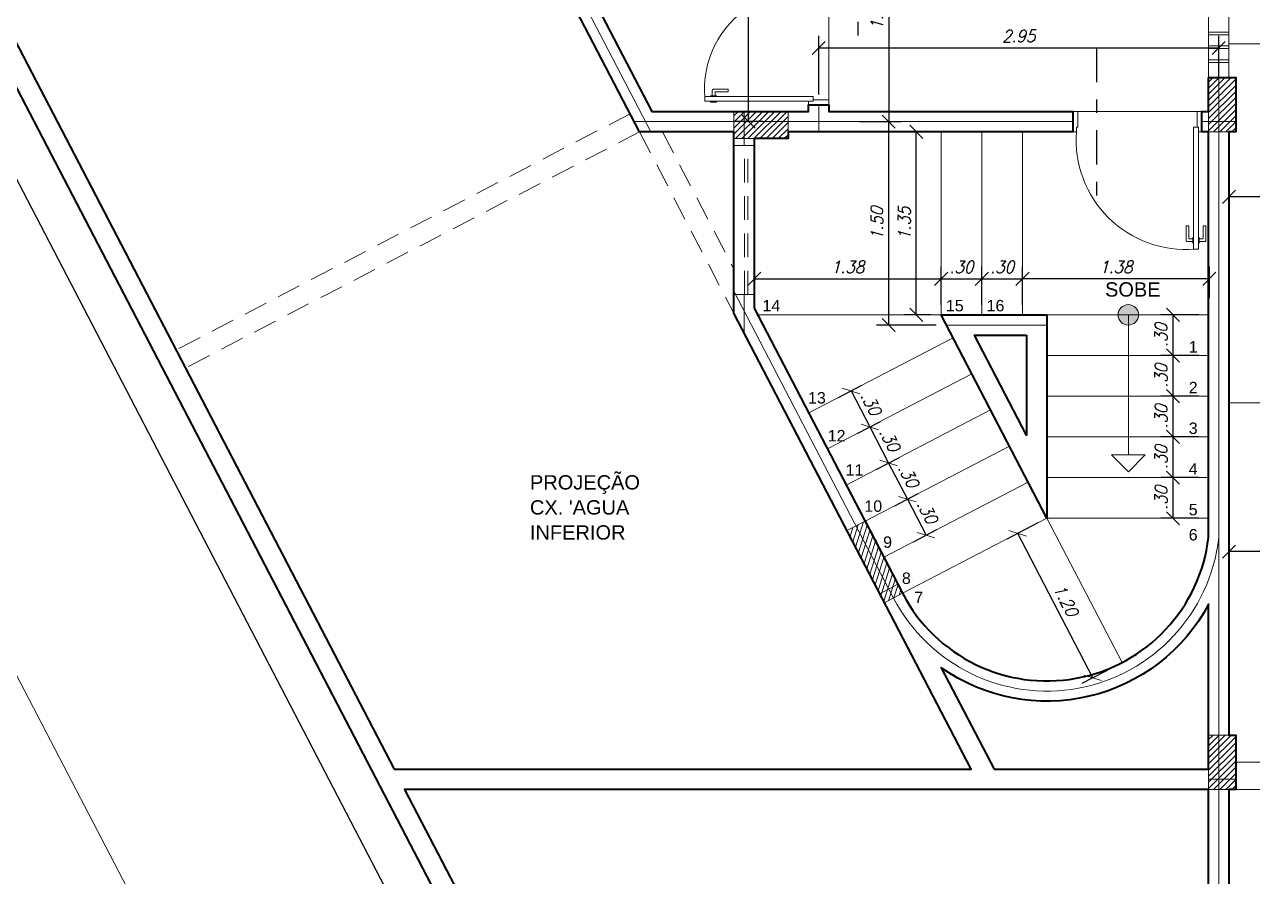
# Model space of a CAD drawing. Header units: millimetres. Extents: x 1865 to 2133, y 1062 to 1142.
# Drawn here: x 1878.51 to 1887.56, y 1071.56 to 1077.85 of the extents above; entities that cross this region are included whole.
import ezdxf

# ---------------------------------------------------------------- set-up
doc = ezdxf.new("R2010")
doc.units = ezdxf.units.MM
doc.header["$PDMODE"] = 35
doc.linetypes.add('DASHDOT', pattern=[25.4, 12.7, -6.35, 0, -6.35])
doc.linetypes.add('HIDDEN', pattern=[0.375, 0.25, -0.125])
for name, color, linetype, lineweight in [('Cota', 7, 'Continuous', 9), ('Eixo', 1, 'Continuous', 9), ('ESQ_INTER', 250, 'Continuous', 9), ('ESQUADRIAS', 250, 'Continuous', 9), ('PILAR', 7, 'Continuous', 5), ('Plarga', 7, 'Continuous', 40), ('texto', 7, 'Continuous', 13)]:
    doc.layers.add(name, color=color, linetype=linetype, lineweight=lineweight)
doc.styles.add('arial', font='arial.ttf')
doc.styles.add('romans15', font='romans.shx', dxfattribs={"width": 0.9, "oblique": 15})
doc.dimstyles.new('COTA_50', dxfattribs={"dimscale": 0.5, "dimtxt": 0.181, "dimasz": 0.193, "dimexe": 0.18, "dimexo": 0.15, "dimgap": 0.085, "dimtad": 1, "dimzin": 4, "dimdsep": 46, "dimtxsty": 'romans15', "dimblk1": 'OBLIQUE', "dimblk2": 'OBLIQUE', "dimsah": 1, "dimcen": 0.09, "dimclrd": 256, "dimclre": 256, "dimclrt": 256, "dimadec": 0, "dimazin": 0, "dimtfac": 1, "dimtmove": 2, "dimatfit": 3, "dimldrblk": 'NONE', "dimfxl": 1, "dimtolj": 1, "dimtzin": 1, "dimarcsym": 0})

# ---------------------------------------------------------------- blocks, each defined once
blk = doc.blocks.new('_OBLIQUE')
at = {"color": 0, "linetype": 'ByBlock'}
blk.add_line((-0.5, -0.5), (0.5, 0.5), dxfattribs=at)
blk = doc.blocks.new('*D100')
at = {"layer": 'Cota', "lineweight": -2, "transparency": 16777216}
for p, q in [((1884.6656, 1078.7293), (1884.9712, 1078.7293)), ((1884.8812, 1078.7293), (1884.8812, 1077.1293)), ((1884.6656, 1077.1293), (1884.9712, 1077.1293))]:
    blk.add_line(p, q, dxfattribs=at)
at = {"layer": 'Defpoints', "color": 0, "transparency": 16777216}
for p in [(1884.5906, 1078.7293), (1884.5906, 1077.1293), (1884.8812, 1077.1293)]:
    blk.add_point(p, dxfattribs=at)
at = {"layer": 'Cota', "lineweight": -2, "transparency": 16777216, "xscale": 0.0965, "yscale": 0.0965, "zscale": 0.0965}
for p, rotation in [((1884.8812, 1078.7293), 90), ((1884.8812, 1077.1293), 270)]:
    blk.add_blockref('_OBLIQUE', p, dxfattribs=dict(at, rotation=rotation))
at = {"layer": 'Cota', "transparency": 16777216, "insert": (1884.7935, 1077.9293), "char_height": 0.0905, "attachment_point": 5, "rotation": 90, "style": 'romans15'}
blk.add_mtext('\\A1;1.60', dxfattribs=at)
blk = doc.blocks.new('_None')
blk = doc.blocks.new('*D101')
at = {"layer": 'Cota', "lineweight": -2, "transparency": 16777216}
for p, q in [((1884.3646, 1077.3293), (1884.3646, 1077.7627)), ((1887.3146, 1077.4404), (1887.3146, 1077.7627)), ((1884.3646, 1077.6727), (1887.3146, 1077.6727))]:
    blk.add_line(p, q, dxfattribs=at)
at = {"layer": 'Defpoints', "color": 0, "transparency": 16777216}
for p in [(1887.3146, 1077.6727), (1887.3146, 1077.3654), (1884.3646, 1077.2543)]:
    blk.add_point(p, dxfattribs=at)
at = {"layer": 'Cota', "lineweight": -2, "transparency": 16777216, "xscale": 0.0965, "yscale": 0.0965, "zscale": 0.0965, "rotation": 180}
blk.add_blockref('_OBLIQUE', (1884.3646, 1077.6727), dxfattribs=at)
at = {"layer": 'Cota', "lineweight": -2, "transparency": 16777216, "xscale": 0.0965, "yscale": 0.0965, "zscale": 0.0965}
blk.add_blockref('_OBLIQUE', (1887.3146, 1077.6727), dxfattribs=at)
at = {"layer": 'Cota', "transparency": 16777216, "insert": (1885.8396, 1077.7604), "char_height": 0.0905, "attachment_point": 5, "style": 'romans15'}
blk.add_mtext('\\A1;2.95', dxfattribs=at)
blk = doc.blocks.new('*D102')
at = {"layer": 'Cota', "lineweight": -2, "transparency": 16777216}
for p, q in [((1883.6322, 1080.5293), (1883.9379, 1080.5293)), ((1883.8479, 1077.1293), (1883.8479, 1080.5293)), ((1883.9531, 1077.1293), (1883.7579, 1077.1293))]:
    blk.add_line(p, q, dxfattribs=at)
at = {"layer": 'Defpoints', "color": 0, "transparency": 16777216}
for p in [(1883.5572, 1080.5293), (1883.8479, 1080.5293), (1884.0281, 1077.1293)]:
    blk.add_point(p, dxfattribs=at)
at = {"layer": 'Cota', "lineweight": -2, "transparency": 16777216, "xscale": 0.0965, "yscale": 0.0965, "zscale": 0.0965}
for p, rotation in [((1883.8479, 1080.5293), 90), ((1883.8479, 1077.1293), 270)]:
    blk.add_blockref('_OBLIQUE', p, dxfattribs=dict(at, rotation=rotation))
at = {"layer": 'Cota', "transparency": 16777216, "insert": (1883.7601, 1078.8293), "char_height": 0.0905, "attachment_point": 5, "rotation": 90, "style": 'romans15'}
blk.add_mtext('\\A1;3.40', dxfattribs=at)
blk = doc.blocks.new('*D103')
at = {"layer": 'Cota', "lineweight": -2, "transparency": 16777216}
for p, q in [((1884.6656, 1077.1293), (1884.9712, 1077.1293)), ((1884.8812, 1075.6293), (1884.8812, 1077.1293)), ((1885.2316, 1075.6293), (1884.7912, 1075.6293))]:
    blk.add_line(p, q, dxfattribs=at)
at = {"layer": 'Defpoints', "color": 0, "transparency": 16777216}
for p in [(1884.5906, 1077.1293), (1884.8812, 1077.1293), (1885.3066, 1075.6293)]:
    blk.add_point(p, dxfattribs=at)
at = {"layer": 'Cota', "lineweight": -2, "transparency": 16777216, "xscale": 0.0965, "yscale": 0.0965, "zscale": 0.0965}
for p, rotation in [((1884.8812, 1077.1293), 90), ((1884.8812, 1075.6293), 270)]:
    blk.add_blockref('_OBLIQUE', p, dxfattribs=dict(at, rotation=rotation))
at = {"layer": 'Cota', "transparency": 16777216, "insert": (1884.7935, 1076.3793), "char_height": 0.0905, "attachment_point": 5, "rotation": 90, "style": 'romans15'}
blk.add_mtext('\\A1;1.50', dxfattribs=at)
blk = doc.blocks.new('*D104')
at = {"layer": 'Cota', "lineweight": -2, "transparency": 16777216}
for p, q in [((1887.1681, 1075.7043), (1886.8874, 1075.7043)), ((1886.9774, 1075.4043), (1886.9774, 1075.7043)), ((1887.1681, 1075.4043), (1886.8874, 1075.4043))]:
    blk.add_line(p, q, dxfattribs=at)
at = {"layer": 'Defpoints', "color": 0, "transparency": 16777216}
for p in [(1886.9774, 1075.7043), (1887.2431, 1075.7043), (1887.2431, 1075.4043)]:
    blk.add_point(p, dxfattribs=at)
at = {"layer": 'Cota', "lineweight": -2, "transparency": 16777216, "xscale": 0.0965, "yscale": 0.0965, "zscale": 0.0965}
for p, rotation in [((1886.9774, 1075.7043), 90), ((1886.9774, 1075.4043), 270)]:
    blk.add_blockref('_OBLIQUE', p, dxfattribs=dict(at, rotation=rotation))
at = {"layer": 'Cota', "transparency": 16777216, "insert": (1886.8897, 1075.5543), "char_height": 0.0905, "attachment_point": 5, "rotation": 90, "style": 'romans15'}
blk.add_mtext('\\A1;.30', dxfattribs=at)
blk = doc.blocks.new('*D105')
at = {"layer": 'Cota', "lineweight": -2, "transparency": 16777216}
for p, q in [((1887.1681, 1075.4043), (1886.8874, 1075.4043)), ((1886.9774, 1075.1043), (1886.9774, 1075.4043)), ((1887.1681, 1075.1043), (1886.8874, 1075.1043))]:
    blk.add_line(p, q, dxfattribs=at)
at = {"layer": 'Defpoints', "color": 0, "transparency": 16777216}
for p in [(1886.9774, 1075.4043), (1887.2431, 1075.4043), (1887.2431, 1075.1043)]:
    blk.add_point(p, dxfattribs=at)
at = {"layer": 'Cota', "lineweight": -2, "transparency": 16777216, "xscale": 0.0965, "yscale": 0.0965, "zscale": 0.0965}
for p, rotation in [((1886.9774, 1075.4043), 90), ((1886.9774, 1075.1043), 270)]:
    blk.add_blockref('_OBLIQUE', p, dxfattribs=dict(at, rotation=rotation))
at = {"layer": 'Cota', "transparency": 16777216, "insert": (1886.8897, 1075.2543), "char_height": 0.0905, "attachment_point": 5, "rotation": 90, "style": 'romans15'}
blk.add_mtext('\\A1;.30', dxfattribs=at)
blk = doc.blocks.new('*D106')
at = {"layer": 'Cota', "lineweight": -2, "transparency": 16777216}
for p, q in [((1887.1681, 1075.1043), (1886.8874, 1075.1043)), ((1886.9774, 1074.8043), (1886.9774, 1075.1043)), ((1887.1681, 1074.8043), (1886.8874, 1074.8043))]:
    blk.add_line(p, q, dxfattribs=at)
at = {"layer": 'Defpoints', "color": 0, "transparency": 16777216}
for p in [(1886.9774, 1075.1043), (1887.2431, 1075.1043), (1887.2431, 1074.8043)]:
    blk.add_point(p, dxfattribs=at)
at = {"layer": 'Cota', "lineweight": -2, "transparency": 16777216, "xscale": 0.0965, "yscale": 0.0965, "zscale": 0.0965}
for p, rotation in [((1886.9774, 1075.1043), 90), ((1886.9774, 1074.8043), 270)]:
    blk.add_blockref('_OBLIQUE', p, dxfattribs=dict(at, rotation=rotation))
at = {"layer": 'Cota', "transparency": 16777216, "insert": (1886.8897, 1074.9543), "char_height": 0.0905, "attachment_point": 5, "rotation": 90, "style": 'romans15'}
blk.add_mtext('\\A1;.30', dxfattribs=at)
blk = doc.blocks.new('*D107')
at = {"layer": 'Cota', "lineweight": -2, "transparency": 16777216}
for p, q in [((1887.1681, 1074.8043), (1886.8874, 1074.8043)), ((1886.9774, 1074.5043), (1886.9774, 1074.8043)), ((1887.1681, 1074.5043), (1886.8874, 1074.5043))]:
    blk.add_line(p, q, dxfattribs=at)
at = {"layer": 'Defpoints', "color": 0, "transparency": 16777216}
for p in [(1886.9774, 1074.8043), (1887.2431, 1074.8043), (1887.2431, 1074.5043)]:
    blk.add_point(p, dxfattribs=at)
at = {"layer": 'Cota', "lineweight": -2, "transparency": 16777216, "xscale": 0.0965, "yscale": 0.0965, "zscale": 0.0965}
for p, rotation in [((1886.9774, 1074.8043), 90), ((1886.9774, 1074.5043), 270)]:
    blk.add_blockref('_OBLIQUE', p, dxfattribs=dict(at, rotation=rotation))
at = {"layer": 'Cota', "transparency": 16777216, "insert": (1886.8897, 1074.6543), "char_height": 0.0905, "attachment_point": 5, "rotation": 90, "style": 'romans15'}
blk.add_mtext('\\A1;.30', dxfattribs=at)
blk = doc.blocks.new('*D108')
at = {"layer": 'Cota', "lineweight": -2, "transparency": 16777216}
for p, q in [((1887.1681, 1074.5043), (1886.8874, 1074.5043)), ((1886.9774, 1074.2043), (1886.9774, 1074.5043)), ((1887.1681, 1074.2043), (1886.8874, 1074.2043))]:
    blk.add_line(p, q, dxfattribs=at)
at = {"layer": 'Defpoints', "color": 0, "transparency": 16777216}
for p in [(1886.9774, 1074.5043), (1887.2431, 1074.5043), (1887.2431, 1074.2043)]:
    blk.add_point(p, dxfattribs=at)
at = {"layer": 'Cota', "lineweight": -2, "transparency": 16777216, "xscale": 0.0965, "yscale": 0.0965, "zscale": 0.0965}
for p, rotation in [((1886.9774, 1074.5043), 90), ((1886.9774, 1074.2043), 270)]:
    blk.add_blockref('_OBLIQUE', p, dxfattribs=dict(at, rotation=rotation))
at = {"layer": 'Cota', "transparency": 16777216, "insert": (1886.8897, 1074.3543), "char_height": 0.0905, "attachment_point": 5, "rotation": 90, "style": 'romans15'}
blk.add_mtext('\\A1;.30', dxfattribs=at)
blk = doc.blocks.new('*D109')
at = {"layer": 'Cota', "lineweight": -2, "transparency": 16777216}
for p, q in [((1884.5105, 1075.0953), (1884.6831, 1075.1851)), ((1884.6033, 1075.1435), (1884.7418, 1074.8774)), ((1884.649, 1074.8291), (1884.8216, 1074.9189))]:
    blk.add_line(p, q, dxfattribs=at)
at = {"layer": 'Defpoints', "color": 0, "transparency": 16777216}
for p in [(1884.444, 1075.0606), (1884.7418, 1074.8774), (1884.5824, 1074.7945)]:
    blk.add_point(p, dxfattribs=at)
at = {"layer": 'Cota', "lineweight": -2, "transparency": 16777216, "xscale": 0.0965, "yscale": 0.0965, "zscale": 0.0965}
for p, rotation in [((1884.6033, 1075.1435), 117.4853861439457), ((1884.7418, 1074.8774), 297.4853861439457)]:
    blk.add_blockref('_OBLIQUE', p, dxfattribs=dict(at, rotation=rotation))
at = {"layer": 'Cota', "transparency": 16777216, "insert": (1884.7504, 1075.051), "char_height": 0.0905, "attachment_point": 5, "rotation": 297.48539, "style": 'romans15'}
blk.add_mtext('\\A1;.30', dxfattribs=at)
blk = doc.blocks.new('*D110')
at = {"layer": 'Cota', "lineweight": -2, "transparency": 16777216}
for p, q in [((1884.649, 1074.8291), (1884.8216, 1074.9189)), ((1884.7418, 1074.8774), (1884.8802, 1074.6112)), ((1884.7874, 1074.563), (1884.9601, 1074.6528))]:
    blk.add_line(p, q, dxfattribs=at)
at = {"layer": 'Defpoints', "color": 0, "transparency": 16777216}
for p in [(1884.5824, 1074.7945), (1884.7209, 1074.5284), (1884.8802, 1074.6112)]:
    blk.add_point(p, dxfattribs=at)
at = {"layer": 'Cota', "lineweight": -2, "transparency": 16777216, "xscale": 0.0965, "yscale": 0.0965, "zscale": 0.0965}
for p, rotation in [((1884.7418, 1074.8774), 117.4853861439256), ((1884.8802, 1074.6112), 297.4853861439257)]:
    blk.add_blockref('_OBLIQUE', p, dxfattribs=dict(at, rotation=rotation))
at = {"layer": 'Cota', "transparency": 16777216, "insert": (1884.8888, 1074.7848), "char_height": 0.0905, "attachment_point": 5, "rotation": 297.48539, "style": 'romans15'}
blk.add_mtext('\\A1;.30', dxfattribs=at)
blk = doc.blocks.new('*D111')
at = {"layer": 'Cota', "lineweight": -2, "transparency": 16777216}
for p, q in [((1884.7874, 1074.563), (1884.9601, 1074.6528)), ((1884.8802, 1074.6112), (1885.0187, 1074.3451)), ((1884.9259, 1074.2968), (1885.0985, 1074.3866))]:
    blk.add_line(p, q, dxfattribs=at)
at = {"layer": 'Defpoints', "color": 0, "transparency": 16777216}
for p in [(1884.7209, 1074.5284), (1884.8594, 1074.2622), (1885.0187, 1074.3451)]:
    blk.add_point(p, dxfattribs=at)
at = {"layer": 'Cota', "lineweight": -2, "transparency": 16777216, "xscale": 0.0965, "yscale": 0.0965, "zscale": 0.0965}
for p, rotation in [((1884.8802, 1074.6112), 117.4853861439256), ((1885.0187, 1074.3451), 297.4853861439257)]:
    blk.add_blockref('_OBLIQUE', p, dxfattribs=dict(at, rotation=rotation))
at = {"layer": 'Cota', "transparency": 16777216, "insert": (1885.0273, 1074.5187), "char_height": 0.0905, "attachment_point": 5, "rotation": 297.48539, "style": 'romans15'}
blk.add_mtext('\\A1;.30', dxfattribs=at)
blk = doc.blocks.new('*D112')
at = {"layer": 'Cota', "lineweight": -2, "transparency": 16777216}
for p, q in [((1884.9259, 1074.2968), (1885.0985, 1074.3866)), ((1885.0187, 1074.3451), (1885.1571, 1074.079)), ((1885.0644, 1074.0307), (1885.237, 1074.1205))]:
    blk.add_line(p, q, dxfattribs=at)
at = {"layer": 'Defpoints', "color": 0, "transparency": 16777216}
for p in [(1884.8594, 1074.2622), (1885.1571, 1074.079), (1884.9978, 1073.9961)]:
    blk.add_point(p, dxfattribs=at)
at = {"layer": 'Cota', "lineweight": -2, "transparency": 16777216, "xscale": 0.0965, "yscale": 0.0965, "zscale": 0.0965}
for p, rotation in [((1885.0187, 1074.3451), 117.4853861439256), ((1885.1571, 1074.079), 297.4853861439257)]:
    blk.add_blockref('_OBLIQUE', p, dxfattribs=dict(at, rotation=rotation))
at = {"layer": 'Cota', "transparency": 16777216, "insert": (1885.1658, 1074.2525), "char_height": 0.0905, "attachment_point": 5, "rotation": 297.48539, "style": 'romans15'}
blk.add_mtext('\\A1;.30', dxfattribs=at)
blk = doc.blocks.new('*D154')
at = {"layer": 'Cota', "lineweight": -2, "transparency": 16777216}
for p, q in [((1885.9814, 1074.1697), (1885.7526, 1074.051)), ((1886.3851, 1073.0273), (1885.8325, 1074.0925)), ((1886.534, 1073.1045), (1886.3052, 1072.9858))]:
    blk.add_line(p, q, dxfattribs=at)
at = {"layer": 'Defpoints', "color": 0, "transparency": 16777216}
for p in [(1886.048, 1074.2043), (1885.8325, 1074.0925), (1886.6006, 1073.1391)]:
    blk.add_point(p, dxfattribs=at)
at = {"layer": 'Cota', "lineweight": -2, "transparency": 16777216, "xscale": 0.0965, "yscale": 0.0965, "zscale": 0.0965}
for p, rotation in [((1885.8325, 1074.0925), 117.4184807016697), ((1886.3851, 1073.0273), 297.4184807016697)]:
    blk.add_blockref('_OBLIQUE', p, dxfattribs=dict(at, rotation=rotation))
at = {"layer": 'Cota', "transparency": 16777216, "insert": (1886.1867, 1073.6003), "char_height": 0.0905, "attachment_point": 5, "rotation": 297.41848, "style": 'romans15'}
blk.add_mtext('\\A1;1.20', dxfattribs=at)
blk = doc.blocks.new('*D113')
at = {"layer": 'Cota', "lineweight": -2, "transparency": 16777216}
for p, q in [((1885.2676, 1075.7793), (1885.2676, 1076.0599)), ((1885.5676, 1075.7793), (1885.5676, 1076.0599)), ((1885.2676, 1075.9699), (1885.5676, 1075.9699))]:
    blk.add_line(p, q, dxfattribs=at)
at = {"layer": 'Defpoints', "color": 0, "transparency": 16777216}
for p in [(1885.5676, 1075.9699), (1885.2676, 1075.7043), (1885.5676, 1075.7043)]:
    blk.add_point(p, dxfattribs=at)
at = {"layer": 'Cota', "lineweight": -2, "transparency": 16777216, "xscale": 0.0965, "yscale": 0.0965, "zscale": 0.0965, "rotation": 180}
blk.add_blockref('_OBLIQUE', (1885.2676, 1075.9699), dxfattribs=at)
at = {"layer": 'Cota', "lineweight": -2, "transparency": 16777216, "xscale": 0.0965, "yscale": 0.0965, "zscale": 0.0965}
blk.add_blockref('_OBLIQUE', (1885.5676, 1075.9699), dxfattribs=at)
at = {"layer": 'Cota', "transparency": 16777216, "insert": (1885.4176, 1076.0577), "char_height": 0.0905, "attachment_point": 5, "style": 'romans15'}
blk.add_mtext('\\A1;.30', dxfattribs=at)
blk = doc.blocks.new('*D114')
at = {"layer": 'Cota', "lineweight": -2, "transparency": 16777216}
for p, q in [((1885.5676, 1075.7793), (1885.5676, 1076.0599)), ((1885.8676, 1075.7793), (1885.8676, 1076.0599)), ((1885.5676, 1075.9699), (1885.8676, 1075.9699))]:
    blk.add_line(p, q, dxfattribs=at)
at = {"layer": 'Defpoints', "color": 0, "transparency": 16777216}
for p in [(1885.8676, 1075.9699), (1885.5676, 1075.7043), (1885.8676, 1075.7043)]:
    blk.add_point(p, dxfattribs=at)
at = {"layer": 'Cota', "lineweight": -2, "transparency": 16777216, "xscale": 0.0965, "yscale": 0.0965, "zscale": 0.0965, "rotation": 180}
blk.add_blockref('_OBLIQUE', (1885.5676, 1075.9699), dxfattribs=at)
at = {"layer": 'Cota', "lineweight": -2, "transparency": 16777216, "xscale": 0.0965, "yscale": 0.0965, "zscale": 0.0965}
blk.add_blockref('_OBLIQUE', (1885.8676, 1075.9699), dxfattribs=at)
at = {"layer": 'Cota', "transparency": 16777216, "insert": (1885.7176, 1076.0577), "char_height": 0.0905, "attachment_point": 5, "style": 'romans15'}
blk.add_mtext('\\A1;.30', dxfattribs=at)
blk = doc.blocks.new('*D115')
at = {"layer": 'Cota', "lineweight": -2, "transparency": 16777216}
for p, q in [((1883.8896, 1075.8279), (1883.8896, 1076.0599)), ((1885.2676, 1075.7793), (1885.2676, 1076.0599)), ((1883.8896, 1075.9699), (1885.2676, 1075.9699))]:
    blk.add_line(p, q, dxfattribs=at)
at = {"layer": 'Defpoints', "color": 0, "transparency": 16777216}
for p in [(1885.2676, 1075.9699), (1883.8896, 1075.7529), (1885.2676, 1075.7043)]:
    blk.add_point(p, dxfattribs=at)
at = {"layer": 'Cota', "lineweight": -2, "transparency": 16777216, "xscale": 0.0965, "yscale": 0.0965, "zscale": 0.0965, "rotation": 180}
blk.add_blockref('_OBLIQUE', (1883.8896, 1075.9699), dxfattribs=at)
at = {"layer": 'Cota', "lineweight": -2, "transparency": 16777216, "xscale": 0.0965, "yscale": 0.0965, "zscale": 0.0965}
blk.add_blockref('_OBLIQUE', (1885.2676, 1075.9699), dxfattribs=at)
at = {"layer": 'Cota', "transparency": 16777216, "insert": (1884.5786, 1076.0577), "char_height": 0.0905, "attachment_point": 5, "style": 'romans15'}
blk.add_mtext('\\A1;1.38', dxfattribs=at)
blk = doc.blocks.new('*D116')
at = {"layer": 'Cota', "lineweight": -2, "transparency": 16777216}
for p, q in [((1885.8676, 1075.7793), (1885.8676, 1076.0599)), ((1887.2456, 1075.8279), (1887.2456, 1076.0599)), ((1887.2456, 1075.9699), (1885.8676, 1075.9699))]:
    blk.add_line(p, q, dxfattribs=at)
at = {"layer": 'Defpoints', "color": 0, "transparency": 16777216}
for p in [(1885.8676, 1075.9699), (1887.2456, 1075.7529), (1885.8676, 1075.7043)]:
    blk.add_point(p, dxfattribs=at)
at = {"layer": 'Cota', "lineweight": -2, "transparency": 16777216, "xscale": 0.0965, "yscale": 0.0965, "zscale": 0.0965, "rotation": 180}
blk.add_blockref('_OBLIQUE', (1885.8676, 1075.9699), dxfattribs=at)
at = {"layer": 'Cota', "lineweight": -2, "transparency": 16777216, "xscale": 0.0965, "yscale": 0.0965, "zscale": 0.0965}
blk.add_blockref('_OBLIQUE', (1887.2456, 1075.9699), dxfattribs=at)
at = {"layer": 'Cota', "transparency": 16777216, "insert": (1886.5566, 1076.0577), "char_height": 0.0905, "attachment_point": 5, "style": 'romans15'}
blk.add_mtext('\\A1;1.38', dxfattribs=at)
blk = doc.blocks.new('*D117')
at = {"layer": 'Cota', "lineweight": -2, "transparency": 16777216}
for p, q in [((1885.1926, 1077.0543), (1884.9944, 1077.0543)), ((1885.0844, 1075.7043), (1885.0844, 1077.0543)), ((1885.1926, 1075.7043), (1884.9944, 1075.7043))]:
    blk.add_line(p, q, dxfattribs=at)
at = {"layer": 'Defpoints', "color": 0, "transparency": 16777216}
for p in [(1885.0844, 1077.0543), (1885.2676, 1077.0543), (1885.2676, 1075.7043)]:
    blk.add_point(p, dxfattribs=at)
at = {"layer": 'Cota', "lineweight": -2, "transparency": 16777216, "xscale": 0.0965, "yscale": 0.0965, "zscale": 0.0965}
for p, rotation in [((1885.0844, 1077.0543), 90), ((1885.0844, 1075.7043), 270)]:
    blk.add_blockref('_OBLIQUE', p, dxfattribs=dict(at, rotation=rotation))
at = {"layer": 'Cota', "transparency": 16777216, "insert": (1884.9967, 1076.3793), "char_height": 0.0905, "attachment_point": 5, "rotation": 90, "style": 'romans15'}
blk.add_mtext('\\A1;1.35', dxfattribs=at)
blk = doc.blocks.new('*D131')
at = {"layer": 'Cota', "lineweight": -2, "transparency": 16777216}
for p, q in [((1887.3896, 1076.3424), (1887.3896, 1076.6647)), ((1892.7146, 1076.2313), (1892.7146, 1076.6647)), ((1892.7146, 1076.5747), (1887.3896, 1076.5747))]:
    blk.add_line(p, q, dxfattribs=at)
at = {"layer": 'Defpoints', "color": 0, "transparency": 16777216}
for p in [(1887.3896, 1076.5747), (1887.3896, 1076.2674), (1892.7146, 1076.1563)]:
    blk.add_point(p, dxfattribs=at)
at = {"layer": 'Cota', "lineweight": -2, "transparency": 16777216, "xscale": 0.0965, "yscale": 0.0965, "zscale": 0.0965, "rotation": 180}
blk.add_blockref('_OBLIQUE', (1887.3896, 1076.5747), dxfattribs=at)
at = {"layer": 'Cota', "lineweight": -2, "transparency": 16777216, "xscale": 0.0965, "yscale": 0.0965, "zscale": 0.0965}
blk.add_blockref('_OBLIQUE', (1892.7146, 1076.5747), dxfattribs=at)
at = {"layer": 'Cota', "transparency": 16777216, "insert": (1890.0521, 1076.6625), "char_height": 0.0905, "attachment_point": 5, "style": 'romans15'}
blk.add_mtext('\\A1;5.33', dxfattribs=at)
blk = doc.blocks.new('*D132')
at = {"layer": 'Cota', "lineweight": -2, "transparency": 16777216}
for p, q in [((1887.3896, 1073.7255), (1887.3896, 1074.0478)), ((1892.7146, 1073.6144), (1892.7146, 1074.0478)), ((1892.7146, 1073.9578), (1887.3896, 1073.9578))]:
    blk.add_line(p, q, dxfattribs=at)
at = {"layer": 'Defpoints', "color": 0, "transparency": 16777216}
for p in [(1887.3896, 1073.9578), (1887.3896, 1073.6505), (1892.7146, 1073.5394)]:
    blk.add_point(p, dxfattribs=at)
at = {"layer": 'Cota', "lineweight": -2, "transparency": 16777216, "xscale": 0.0965, "yscale": 0.0965, "zscale": 0.0965, "rotation": 180}
blk.add_blockref('_OBLIQUE', (1887.3896, 1073.9578), dxfattribs=at)
at = {"layer": 'Cota', "lineweight": -2, "transparency": 16777216, "xscale": 0.0965, "yscale": 0.0965, "zscale": 0.0965}
blk.add_blockref('_OBLIQUE', (1892.7146, 1073.9578), dxfattribs=at)
at = {"layer": 'Cota', "transparency": 16777216, "insert": (1890.0521, 1074.0455), "char_height": 0.0905, "attachment_point": 5, "style": 'romans15'}
blk.add_mtext('\\A1;5.33', dxfattribs=at)
blk = doc.blocks.new('*D626')
at = {"layer": 'Cota', "lineweight": -2, "transparency": 16777216}
for p, q in [((1871.0481, 1091.4446), (1870.7579, 1091.2937)), ((1870.8377, 1091.3352), (1883.6877, 1066.6352)), ((1883.8981, 1066.7446), (1883.6079, 1066.5937))]:
    blk.add_line(p, q, dxfattribs=at)
at = {"layer": 'Defpoints', "color": 0, "transparency": 16777216}
for p in [(1871.1146, 1091.4793), (1883.9646, 1066.7793), (1883.6877, 1066.6352)]:
    blk.add_point(p, dxfattribs=at)
at = {"layer": 'Cota', "lineweight": -2, "transparency": 16777216, "xscale": 0.0965, "yscale": 0.0965, "zscale": 0.0965}
for p, rotation in [((1870.8377, 1091.3352), 117.4853861439191), ((1883.6877, 1066.6352), 297.4853861439191)]:
    blk.add_blockref('_OBLIQUE', p, dxfattribs=dict(at, rotation=rotation))
at = {"layer": 'Cota', "transparency": 16777216, "insert": (1877.3406, 1079.0257), "char_height": 0.0905, "attachment_point": 5, "rotation": 297.48539, "style": 'romans15'}
blk.add_mtext('\\A1;27.84', dxfattribs=at)

msp = doc.modelspace()

# ---------------------------------------------------------------- hatches: boundary and pattern name
at = {"layer": 'Cota'}
h = msp.add_hatch(color=256, dxfattribs=at)
h.dxf.hatch_style = 1
h.paths.add_polyline_path([(1886.648, 1075.7043), (1886.5725, 1075.7043, 0.414214), (1886.648, 1075.6288)])
h.paths.add_polyline_path([(1886.7234, 1075.7043), (1886.648, 1075.7043), (1886.648, 1075.6288, 0.414214)])
h.paths.add_polyline_path([(1886.5725, 1075.7043), (1886.7234, 1075.7043, 1)])
at = {"layer": 'PILAR'}
h = msp.add_hatch(dxfattribs=at)
h.set_pattern_fill('ANSI31,_O', color=256, scale=0.01, angle=-90)
h.set_pattern_definition([(225, (2839.653812, 2941.017247), (-0.0224506403, 0.0224506403), [])])
h.paths.add_polyline_path([(1887.2396, 1077.0543), (1887.4396, 1077.0543), (1887.4396, 1077.4543), (1887.2396, 1077.4543)])
h = msp.add_hatch(dxfattribs=at)
h.set_pattern_fill('ANSI31,_O', color=256, scale=0.01)
h.set_pattern_definition([(45, (20.176643, 124.79008), (-0.0224506403, 0.0224506403), [])])
h.paths.add_polyline_path([(1884.1396, 1077.2043), (1884.1396, 1077.0043), (1883.7396, 1077.0043), (1883.7396, 1077.2043)])
h = msp.add_hatch(dxfattribs=at)
h.set_pattern_fill('ANSI31,_O', color=256, scale=0.01, angle=-62.51461)
h.set_pattern_definition([(252.4853861, (1869.459243, 3166.6934), (-0.03027807704, 0.00955513217), [])])
h.paths.add_polyline_path([(1884.8504, 1073.5812), (1884.9834, 1073.6504), (1884.7065, 1074.1827), (1884.5734, 1074.1135)])
h = msp.add_hatch(dxfattribs=at)
h.set_pattern_fill('ANSI31,_O', color=256, scale=0.01, angle=-90)
h.set_pattern_definition([(225, (2839.653812, 2936.167247), (-0.0224506403, 0.0224506403), [])])
h.paths.add_polyline_path([(1887.2396, 1072.2043), (1887.4396, 1072.2043), (1887.4396, 1072.6043), (1887.2396, 1072.6043)])

# ---------------------------------------------------------------- linework, layer by layer
at = {"lineweight": 5}
for points in [[(1869.5939, 1094.4023), (1883.9646, 1066.7793), (1900.1146, 1066.7793)], [(1887.2396, 1077.4543), (1887.2396, 1080.6543), (1887.3896, 1080.6543), (1887.3896, 1077.4543)], [(1884.4396, 1077.2893), (1884.4396, 1078.0693)], [(1892.7146, 1077.7043), (1887.3896, 1077.7043)], [(1887.1546, 1077.2043), (1886.2746, 1077.2043)], [(1885.2676, 1075.7043), (1885.2676, 1077.0543)], [(1885.5676, 1075.7043), (1885.5676, 1077.0543)], [(1885.8676, 1075.7043), (1885.8676, 1077.0543)], [(1883.9149, 1075.7043), (1885.2676, 1075.7043)], [(1886.0396, 1075.7043), (1887.2396, 1075.7043)], [(1884.2911, 1074.9811), (1885.3557, 1075.535)], [(1886.048, 1075.4043), (1887.2396, 1075.4043)], [(1884.4296, 1074.715), (1885.4942, 1075.2688)], [(1886.048, 1075.1043), (1887.2396, 1075.1043)], [(1884.5681, 1074.4488), (1885.6326, 1075.0027)], [(1892.7146, 1075.0543), (1887.3896, 1075.0543)], [(1886.048, 1074.8043), (1887.2396, 1074.8043)], [(1884.7065, 1074.1827), (1885.7711, 1074.7365)], [(1884.845, 1073.9166), (1885.9095, 1074.4704)], [(1886.048, 1074.5043), (1887.2396, 1074.5043)], [(1884.9834, 1073.6504), (1886.048, 1074.2043)], [(1886.048, 1074.2043), (1887.2396, 1074.2043)], [(1892.7146, 1072.4043), (1887.4396, 1072.4043)], [(1892.7146, 1072.2043), (1887.4396, 1072.2043)]]:
    msp.add_lwpolyline(points, dxfattribs=at)
msp.add_lwpolyline([(1867.8197, 1093.4793), (1882.1904, 1065.8562, 0.279744), (1883.9646, 1064.7793), (1900.1146, 1064.7793)], format="xyb", dxfattribs=at)
at = {"linetype": 'HIDDEN', "lineweight": 5}
msp.add_lwpolyline([(1885.8896, 1086.8043), (1885.8896, 1086.8043), (1885.8896, 1086.8043), (1888.7396, 1086.8043), (1888.7396, 1088.8543), (1894.4896, 1088.8543), (1894.4896, 1080.4543), (1893.6896, 1080.4543), (1893.6896, 1077.8543), (1894.4896, 1077.8543), (1894.4896, 1072.2043), (1891.3896, 1072.2043), (1891.3896, 1071.7543), (1889.8896, 1071.7543), (1889.8896, 1072.2043), (1887.3896, 1072.2043)], dxfattribs=at)
at = {"linetype": 'DASHDOT', "lineweight": 30, "ltscale": 0.02}
for points in [[(1884.6539, 1078.8543), (1884.6539, 1077.6742), (1884.6539, 1077.6742), (1885.1684, 1077.6742)], [(1885.8833, 1077.6742), (1886.4136, 1077.6742), (1886.4136, 1076.5239)]]:
    msp.add_lwpolyline(points, dxfattribs=at)
at = {"linetype": 'HIDDEN', "lineweight": 5, "ltscale": 0.7}
for points in [[(1882.9743, 1077.1873), (1879.6254, 1075.4451)], [(1883.0435, 1077.0543), (1879.6946, 1075.312)], [(1883.0435, 1077.0543), (1883.7396, 1075.7162)], [(1883.2126, 1077.0543), (1883.7396, 1076.0412)]]:
    msp.add_lwpolyline(points, dxfattribs=at)
at = {"layer": 'Cota'}
for points in [[(1886.648, 1075.7043), (1886.648, 1074.6709)], [(1886.048, 1074.2043), (1886.6018, 1073.1397)]]:
    msp.add_lwpolyline(points, dxfattribs=at)
msp.add_lwpolyline([(1886.773, 1074.6709), (1886.523, 1074.6709), (1886.648, 1074.5459)], close=True, dxfattribs=at)
msp.add_circle((1886.648, 1075.7043), 0.0755, dxfattribs=at)
at = {"layer": 'Eixo'}
for points in [[(1880.5789, 1081.9543), (1883.1281, 1077.0543)], [(1887.3146, 1066.9293), (1887.3146, 1077.4543)], [(1884.3646, 1077.0543), (1884.3646, 1077.2543)], [(1883.8146, 1076.9543), (1883.8146, 1077.2043)], [(1883.0045, 1077.1293), (1886.2396, 1077.1293)], [(1887.1896, 1077.1293), (1887.4396, 1077.1293)], [(1883.8146, 1075.572), (1883.8146, 1075.8543)], [(1885.3066, 1075.6293), (1886.048, 1075.6293)], [(1884.8157, 1073.6477), (1884.9488, 1073.717)], [(1887.2396, 1072.2793), (1887.4396, 1072.2793)]]:
    msp.add_lwpolyline(points, dxfattribs=at)
for points in [[(1883.7396, 1075.8787), (1884.9169, 1073.6158, 0.739657), (1887.3146, 1074.0586)], [(1883.8896, 1075.7529), (1884.9834, 1073.6504, 0.739657), (1887.2401, 1074.0672)], [(1884.9834, 1073.6504, 0.738294), (1887.2396, 1074.063, 0.738294)]]:
    msp.add_lwpolyline(points, format="xyb", dxfattribs=at)
at = {"layer": 'ESQ_INTER'}
for points in [[(1887.2396, 1077.7893), (1887.3896, 1077.7893)], [(1887.2396, 1077.7693), (1887.3896, 1077.7693)], [(1887.2396, 1077.6876), (1887.3896, 1077.6876)], [(1887.2396, 1077.6676), (1887.3896, 1077.6676)], [(1887.2396, 1077.5859), (1887.3896, 1077.5859)], [(1887.2396, 1077.5659), (1887.3896, 1077.5659)], [(1883.8896, 1076.9543), (1883.7396, 1076.9543)], [(1883.8896, 1075.8543), (1883.7396, 1075.8543)]]:
    msp.add_lwpolyline(points, dxfattribs=at)
at = {"layer": 'ESQ_INTER', "linetype": 'HIDDEN', "ltscale": 0.7}
for points in [[(1883.8171, 1075.8543), (1883.8171, 1076.9543)], [(1883.8421, 1075.8543), (1883.8421, 1076.9543)]]:
    msp.add_lwpolyline(points, dxfattribs=at)
at = {"layer": 'ESQUADRIAS'}
for points in [[(1883.5803, 1077.3206), (1883.5803, 1077.3592, -0.414214), (1883.5903, 1077.3692), (1883.6973, 1077.3692), (1883.6973, 1077.3492), (1883.6053, 1077.3492, 0.414214), (1883.6003, 1077.3442), (1883.6003, 1077.3206)], [(1887.1233, 1076.2449), (1887.0846, 1076.2449, -0.414214), (1887.0746, 1076.2549), (1887.0746, 1076.3619), (1887.0946, 1076.3619), (1887.0946, 1076.2699, 0.414214), (1887.0996, 1076.2649), (1887.1233, 1076.2649)], [(1887.171, 1076.2449), (1887.2096, 1076.2449, 0.414214), (1887.2196, 1076.2549), (1887.2196, 1076.3619), (1887.1996, 1076.3619), (1887.1996, 1076.2699, -0.414214), (1887.1946, 1076.2649), (1887.171, 1076.2649)]]:
    msp.add_lwpolyline(points, format="xyb", close=True, dxfattribs=at)
for points in [[(1884.3248, 1077.3143), (1884.3248, 1077.2793), (1883.5248, 1077.2793), (1883.5248, 1077.3143)], [(1883.6104, 1077.3206), (1883.6104, 1077.3143), (1883.5677, 1077.3143), (1883.5677, 1077.3206)], [(1883.6104, 1077.2729), (1883.6104, 1077.2793), (1883.5677, 1077.2793), (1883.5677, 1077.2729)], [(1884.4396, 1077.2543), (1884.2896, 1077.2543), (1884.2896, 1077.2793), (1884.3246, 1077.2793), (1884.3246, 1077.2893), (1884.4396, 1077.2893)], [(1886.2396, 1077.2043), (1886.2396, 1077.0543), (1886.2646, 1077.0543), (1886.2646, 1077.0893), (1886.2746, 1077.0893), (1886.2746, 1077.2043)], [(1887.1896, 1077.2043), (1887.1896, 1077.0543), (1887.1646, 1077.0543), (1887.1646, 1077.0893), (1887.1546, 1077.0893), (1887.1546, 1077.2043)], [(1887.1296, 1077.0895), (1887.1646, 1077.0895), (1887.1646, 1076.1895), (1887.1296, 1076.1895)], [(1887.1233, 1076.275), (1887.1296, 1076.275), (1887.1296, 1076.2323), (1887.1233, 1076.2323)], [(1887.171, 1076.275), (1887.1646, 1076.275), (1887.1646, 1076.2323), (1887.171, 1076.2323)]]:
    msp.add_lwpolyline(points, close=True, dxfattribs=at)
for centre, radius, start, end in [((1884.2353, 1077.372), 0.7128, 82.80397, 184.64799), ((1887.0692, 1076.993), 0.8061, 175.64199, 274.87556)]:
    msp.add_arc(centre, radius, start, end, dxfattribs=at)
at = {"layer": 'PILAR'}
for points in [[(1887.2396, 1077.4543), (1887.2396, 1077.0543), (1887.4396, 1077.0543), (1887.4396, 1077.4543)], [(1884.1396, 1077.2043), (1883.7396, 1077.2043), (1883.7396, 1077.0043), (1884.1396, 1077.0043)], [(1884.5734, 1074.1135), (1884.8504, 1073.5812), (1884.9834, 1073.6504), (1884.7065, 1074.1827)], [(1887.2396, 1072.6043), (1887.2396, 1072.2043), (1887.4396, 1072.2043), (1887.4396, 1072.6043)]]:
    msp.add_lwpolyline(points, close=True, dxfattribs=at)
at = {"layer": 'Plarga'}
for points in [[(1887.2396, 1066.9293), (1887.2396, 1072.2043), (1881.3114, 1072.2043), (1884.0557, 1066.9293), (1894.7646, 1066.9293), (1894.7646, 1066.7793), (1883.9646, 1066.7793), (1871.1146, 1091.4793)], [(1871.3618, 1091.3293), (1881.2334, 1072.3543)], [(1881.2334, 1072.3543), (1885.4887, 1072.3543), (1883.7396, 1075.7162), (1883.7396, 1077.0543), (1883.0435, 1077.0543), (1880.5984, 1081.7543), (1880.2896, 1081.7543), (1880.2896, 1084.5543), (1878.8896, 1084.5543), (1878.8896, 1091.3293)], [(1887.2396, 1077.4543), (1887.4396, 1077.4543), (1887.4396, 1077.0543), (1887.3896, 1077.0543), (1887.3896, 1072.6043), (1887.4396, 1072.6043), (1887.4396, 1072.2043), (1887.3896, 1072.2043), (1887.3896, 1066.9293)], [(1886.048, 1075.7043), (1886.048, 1074.2043), (1885.2676, 1075.7043), (1886.048, 1075.7043)], [(1884.7065, 1074.1827), (1884.9834, 1073.6504)]]:
    msp.add_lwpolyline(points, dxfattribs=at)
msp.add_lwpolyline([(1881.4438, 1080.4543), (1883.1346, 1077.2043), (1884.2896, 1077.2043), (1884.2896, 1077.2543), (1884.4396, 1077.2543), (1884.4396, 1077.2043), (1886.2396, 1077.2043), (1886.2396, 1077.0543), (1884.1396, 1077.0543), (1884.1396, 1077.0543), (1884.1396, 1077.0543), (1884.1396, 1077.0043), (1883.8896, 1077.0043), (1883.8896, 1075.7529), (1884.9834, 1073.6504, 0.738294), (1887.2396, 1074.063), (1887.2396, 1077.0543), (1887.1896, 1077.0543), (1887.1896, 1077.2043), (1887.2396, 1077.2043), (1887.2396, 1077.4543)], format="xyb", dxfattribs=at)
msp.add_lwpolyline([(1885.898, 1075.5543), (1885.898, 1074.8176), (1885.5147, 1075.5543)], close=True, dxfattribs=at)
msp.add_lwpolyline([(1885.6578, 1072.3543), (1887.2396, 1072.3543), (1887.2396, 1073.5699, -0.451618), (1885.2689, 1073.1018)], format="xyb", close=True, dxfattribs=at)

# ---------------------------------------------------------------- texts
at = {"layer": 'texto', "style": 'arial'}
for s, height, p in [('SOBE', 0.10557, (1886.4762, 1075.839)), ('14', 0.08446, (1883.9502, 1075.73)), ('15', 0.08446, (1885.3029, 1075.73)), ('16', 0.08446, (1885.6029, 1075.73)), ('1', 0.0845, (1887.0933, 1075.4257)), ('2', 0.0845, (1887.0933, 1075.1257)), ('13', 0.08446, (1884.2862, 1075.0501)), ('3', 0.0845, (1887.0933, 1074.8257)), ('12', 0.08446, (1884.4316, 1074.7706)), ('PROJEÇÃO', 0.10557, (1882.2358, 1074.4161)), ('11', 0.08446, (1884.5631, 1074.5178)), ('4', 0.0845, (1887.0933, 1074.5257)), ("CX. 'AGUA", 0.10557, (1882.2358, 1074.2314)), ('10', 0.08446, (1884.7015, 1074.2517)), ('5', 0.0845, (1887.0933, 1074.2257)), ('INFERIOR', 0.10557, (1882.2358, 1074.0467)), ('6', 0.0845, (1887.0933, 1074.0403)), ('9', 0.0845, (1884.84, 1073.9855)), ('8', 0.0845, (1884.9785, 1073.7194)), ('7', 0.0845, (1885.0699, 1073.5784))]:
    msp.add_text(s, height=height, dxfattribs=at).set_placement(p)

# ---------------------------------------------------------------- dimensions: what is measured, and where the dimension line sits
at = {"layer": 'Cota'}
for p1, p2, distance, picture, middle in [((1871.1146, 1091.4793), (1883.9646, 1066.7793), -0.3121, '*D626', (1877.3406, 1079.0257)), ((1884.444, 1075.0606), (1884.5824, 1074.7945), 0.1796, '*D109', (1884.7504, 1075.051)), ((1884.5824, 1074.7945), (1884.7209, 1074.5284), 0.1796, '*D110', (1884.8888, 1074.7848)), ((1884.7209, 1074.5284), (1884.8594, 1074.2622), 0.1796, '*D111', (1885.0273, 1074.5187)), ((1884.8594, 1074.2622), (1884.9978, 1073.9961), 0.1796, '*D112', (1885.1658, 1074.2525)), ((1886.6006, 1073.1391), (1886.048, 1074.2043), 0.2427, '*D154', (1886.1867, 1073.6003))]:
    dim = msp.add_aligned_dim(p1=p1, p2=p2, distance=distance, dimstyle='COTA_50', dxfattribs=at)
    dim.commit()
    dim.dimension.update_dxf_attribs({"geometry": picture, "text_midpoint": middle})
for base, p1, p2, angle, picture, middle in [((1883.8479, 1080.5293), (1884.0281, 1077.1293), (1883.5572, 1080.5293), 270, '*D102', (1883.7601, 1078.8293)), ((1884.8812, 1077.1293), (1884.5906, 1078.7293), (1884.5906, 1077.1293), 90, '*D100', (1884.7935, 1077.9293)), ((1887.3146, 1077.6727), (1884.3646, 1077.2543), (1887.3146, 1077.3654), 180, '*D101', (1885.8396, 1077.7604)), ((1884.8812, 1077.1293), (1885.3066, 1075.6293), (1884.5906, 1077.1293), 270, '*D103', (1884.7935, 1076.3793)), ((1885.0844, 1077.0543), (1885.2676, 1075.7043), (1885.2676, 1077.0543), 270, '*D117', (1884.9967, 1076.3793)), ((1885.2676, 1075.9699), (1883.8896, 1075.7529), (1885.2676, 1075.7043), 180, '*D115', (1884.5786, 1076.0577)), ((1885.5676, 1075.9699), (1885.2676, 1075.7043), (1885.5676, 1075.7043), 180, '*D113', (1885.4176, 1076.0577)), ((1885.8676, 1075.9699), (1885.5676, 1075.7043), (1885.8676, 1075.7043), 180, '*D114', (1885.7176, 1076.0577)), ((1886.9774, 1075.7043), (1887.2431, 1075.4043), (1887.2431, 1075.7043), 270, '*D104', (1886.8897, 1075.5543)), ((1886.9774, 1075.4043), (1887.2431, 1075.1043), (1887.2431, 1075.4043), 270, '*D105', (1886.8897, 1075.2543)), ((1886.9774, 1075.1043), (1887.2431, 1074.8043), (1887.2431, 1075.1043), 270, '*D106', (1886.8897, 1074.9543)), ((1886.9774, 1074.8043), (1887.2431, 1074.5043), (1887.2431, 1074.8043), 270, '*D107', (1886.8897, 1074.6543)), ((1886.9774, 1074.5043), (1887.2431, 1074.2043), (1887.2431, 1074.5043), 270, '*D108', (1886.8897, 1074.3543))]:
    dim = msp.add_linear_dim(base=base, p1=p1, p2=p2, angle=angle, dimstyle='COTA_50', dxfattribs=at)
    dim.commit()
    dim.dimension.update_dxf_attribs({"geometry": picture, "text_midpoint": middle})
for base, p1, p2, picture, middle in [((1887.389633289, 1076.5747124013), (1892.714633289, 1076.1562980133), (1887.389633289, 1076.267442465), '*D131', (1890.052133289, 1076.6624624013)), ((1885.8676, 1075.9699), (1887.2456, 1075.7529), (1885.8676, 1075.7043), '*D116', (1886.5566, 1076.0577)), ((1887.389633289, 1073.9577678483), (1892.714633289, 1073.5393534603), (1887.389633289, 1073.650497912), '*D132', (1890.052133289, 1074.0455178483))]:
    dim = msp.add_linear_dim(base=base, p1=p1, p2=p2, dimstyle='COTA_50', dxfattribs=at)
    dim.commit()
    dim.dimension.update_dxf_attribs({"geometry": picture, "text_midpoint": middle})

doc.saveas('drawing.dxf')
